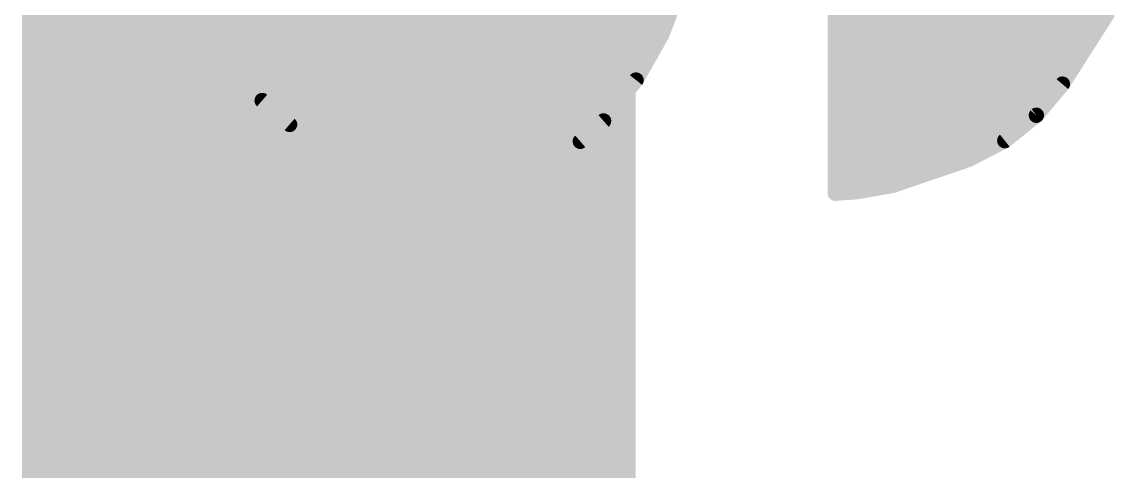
# Model space of a CAD drawing. Extents: x -1.3 to 26.8, y -12.7 to 30.6.
# Drawn here: x 9.652 to 11.463, y 5.014 to 5.757 of the extents above; entities that cross this region are included whole.
import ezdxf

# ---------------------------------------------------------------- set-up
doc = ezdxf.new("R2010")
doc.units = 0
doc.layers.add('1', color=12, linetype='CONTINUOUS')
doc.layers.add('21', color=41, linetype='CONTINUOUS')

msp = doc.modelspace()

# ---------------------------------------------------------------- linework, layer by layer
at = {"layer": '1', "const_width": 1.016}
msp.add_lwpolyline([(10.16, 2.54), (10.16, 6.35)], dxfattribs=at)
at = {"layer": '21', "const_width": 0.0254}
for points in [[(11.3563, 6.1976), (10.9982, 5.4737)], [(10.9982, 5.4737), (11.3741, 6.1874)], [(10.9982, 5.8598), (10.9982, 5.4737)], [(9.9474, 5.8025), (10.0127, 5.6744)], [(10.7111, 5.7358), (10.7417, 5.8166)], [(9.9661, 5.7658), (10.7225, 5.7658)], [(10.9982, 5.7658), (11.152, 5.7658)], [(11.1427, 5.7658), (11.4454, 5.7658)], [(11.3741, 5.654), (11.4503, 5.7734)], [(9.979, 5.7404), (10.7129, 5.7404)], [(10.6685, 5.6607), (10.7111, 5.7358)], [(10.9982, 5.7404), (11.1387, 5.7404)], [(11.1301, 5.7404), (11.4292, 5.7404)], [(9.992, 5.715), (10.6993, 5.715)], [(10.9982, 5.715), (11.1253, 5.715)], [(11.1176, 5.715), (11.413, 5.715)], [(10.0049, 5.6896), (10.6849, 5.6896)], [(10.0127, 5.6744), (10.0496, 5.6269)], [(10.9982, 5.6896), (11.1119, 5.6896)], [(11.105, 5.6896), (11.3968, 5.6896)], [(10.0206, 5.6642), (10.6704, 5.6642)], [(10.6147, 5.5931), (10.6685, 5.6607)], [(10.9982, 5.6642), (11.0985, 5.6642)], [(11.0924, 5.6642), (11.3806, 5.6642)], [(10.0404, 5.6388), (10.651, 5.6388)], [(10.9982, 5.6388), (11.0852, 5.6388)], [(11.0799, 5.6388), (11.3614, 5.6388)], [(11.3311, 5.6025), (11.3741, 5.654)], [(10.0496, 5.6269), (10.0951, 5.5874)], [(10.0651, 5.6134), (10.6308, 5.6134)], [(10.9982, 5.6134), (11.0718, 5.6134)], [(11.0673, 5.6134), (11.3401, 5.6134)], [(11.2787, 5.5605), (11.3311, 5.6025)], [(10.0944, 5.588), (10.6089, 5.588)], [(10.0951, 5.5874), (10.1473, 5.5575)], [(10.5762, 5.5595), (10.6147, 5.5931)], [(10.9982, 5.588), (11.0584, 5.588)], [(11.0547, 5.588), (11.313, 5.588)], [(10.1384, 5.5626), (10.5798, 5.5626)], [(10.1473, 5.5575), (10.2556, 5.5217)], [(10.5315, 5.5345), (10.5762, 5.5595)], [(10.9982, 5.5626), (11.045, 5.5626)], [(11.0422, 5.5626), (11.2813, 5.5626)], [(11.2192, 5.5296), (11.2787, 5.5605)], [(10.2087, 5.5372), (10.5363, 5.5372)], [(10.4826, 5.5194), (10.5315, 5.5345)], [(10.9982, 5.5372), (11.0316, 5.5372)], [(11.0296, 5.5372), (11.2338, 5.5372)], [(11.0922, 5.4864), (11.2192, 5.5296)], [(10.2556, 5.5217), (10.369, 5.5088)], [(10.3428, 5.5118), (10.401, 5.5118)], [(10.369, 5.5088), (10.4826, 5.5194)], [(10.9982, 5.5118), (11.0183, 5.5118)], [(11.0171, 5.5118), (11.1669, 5.5118)], [(10.9982, 5.4864), (11.0049, 5.4864)], [(10.9982, 5.4737), (11.0338, 5.4762)], [(11.0045, 5.4864), (11.0922, 5.4864)], [(11.0338, 5.4762), (11.0922, 5.4864)]]:
    msp.add_lwpolyline(points, dxfattribs=at)
at = {"layer": '21', "const_width": 0.0127}
for points in [[(9.9661, 5.7722, 1), (9.9661, 5.7595)], [(10.7225, 5.7595, 1), (10.7225, 5.7722)], [(10.9982, 5.7722, 1), (10.9982, 5.7595)], [(11.1427, 5.7722, 1), (11.1427, 5.7595)], [(11.152, 5.7595, 1), (11.152, 5.7722)], [(11.4454, 5.7595, 1), (11.4454, 5.7722)], [(9.979, 5.7468, 1), (9.979, 5.734)], [(10.7052, 5.7381, 1), (10.7171, 5.7336)], [(10.7167, 5.7327, 1), (10.7056, 5.7389)], [(10.7129, 5.734, 1), (10.7129, 5.7468)], [(10.9982, 5.7468, 1), (10.9982, 5.734)], [(11.1301, 5.7468, 1), (11.1301, 5.734)], [(11.1387, 5.734, 1), (11.1387, 5.7468)], [(11.4292, 5.734, 1), (11.4292, 5.7468)], [(9.992, 5.7214, 1), (9.992, 5.7086)], [(10.6993, 5.7086, 1), (10.6993, 5.7214)], [(10.9982, 5.7214, 1), (10.9982, 5.7086)], [(11.1176, 5.7214, 1), (11.1176, 5.7086)], [(11.1253, 5.7086, 1), (11.1253, 5.7214)], [(11.413, 5.7086, 1), (11.413, 5.7214)], [(10.0049, 5.696, 1), (10.0049, 5.6833)], [(10.0177, 5.6783, 1), (10.0077, 5.6705)], [(10.6849, 5.6833, 1), (10.6849, 5.696)], [(10.9982, 5.696, 1), (10.9982, 5.6833)], [(11.105, 5.696, 1), (11.105, 5.6833)], [(11.1119, 5.6833, 1), (11.1119, 5.696)], [(11.3968, 5.6833, 1), (11.3968, 5.696)], [(10.007, 5.6715, 1), (10.0184, 5.6773)], [(10.0206, 5.6706, 1), (10.0206, 5.6578)], [(10.6629, 5.6638, 1), (10.674, 5.6576)], [(10.6734, 5.6568, 1), (10.6635, 5.6647)], [(10.6704, 5.6578, 1), (10.6704, 5.6706)], [(10.9982, 5.6706, 1), (10.9982, 5.6578)], [(11.0924, 5.6706, 1), (11.0924, 5.6578)], [(11.0985, 5.6578, 1), (11.0985, 5.6706)], [(11.3806, 5.6578, 1), (11.3806, 5.6706)], [(10.0404, 5.6452, 1), (10.0404, 5.6325)], [(10.651, 5.6325, 1), (10.651, 5.6452)], [(10.9982, 5.6452, 1), (10.9982, 5.6325)], [(11.0799, 5.6452, 1), (11.0799, 5.6325)], [(11.0852, 5.6325, 1), (11.0852, 5.6452)], [(11.3614, 5.6325, 1), (11.3614, 5.6452)], [(11.3687, 5.6574, 1), (11.3795, 5.6506)], [(11.379, 5.6499, 1), (11.3692, 5.6581)], [(10.0538, 5.6317, 1), (10.0455, 5.6221)], [(10.0446, 5.623, 1), (10.0546, 5.6308)], [(10.0651, 5.6198, 1), (10.0651, 5.6071)], [(10.6308, 5.6071, 1), (10.6308, 5.6198)], [(10.9982, 5.6198, 1), (10.9982, 5.6071)], [(11.0673, 5.6198, 1), (11.0673, 5.6071)], [(11.0718, 5.6071, 1), (11.0718, 5.6198)], [(11.335, 5.5976, 1), (11.3271, 5.6075)], [(11.3401, 5.6071, 1), (11.3401, 5.6198)], [(10.0944, 5.5944, 1), (10.0944, 5.5816)], [(10.0982, 5.5929, 1), (10.0919, 5.5819)], [(10.0909, 5.5826, 1), (10.0992, 5.5922)], [(10.6097, 5.5971, 1), (10.6197, 5.5891)], [(10.6089, 5.5816, 1), (10.6089, 5.5944)], [(10.6189, 5.5883, 1), (10.6105, 5.5979)], [(10.9982, 5.5944, 1), (10.9982, 5.5816)], [(11.0547, 5.5944, 1), (11.0547, 5.5816)], [(11.0584, 5.5816, 1), (11.0584, 5.5944)], [(11.313, 5.5816, 1), (11.313, 5.5944)], [(11.3262, 5.6066, 1), (11.3359, 5.5985)], [(10.1384, 5.569, 1), (10.1384, 5.5563)], [(10.1493, 5.5635, 1), (10.1453, 5.5515)], [(10.1441, 5.552, 1), (10.1505, 5.563)], [(10.572, 5.5642, 1), (10.5803, 5.5547)], [(10.5792, 5.5539, 1), (10.5731, 5.565)], [(10.5798, 5.5563, 1), (10.5798, 5.569)], [(10.9982, 5.569, 1), (10.9982, 5.5563)], [(11.0422, 5.569, 1), (11.0422, 5.5563)], [(11.045, 5.5563, 1), (11.045, 5.569)], [(11.2748, 5.5655, 1), (11.2827, 5.5556)], [(11.2817, 5.5549, 1), (11.2758, 5.5662)], [(11.2813, 5.5563, 1), (11.2813, 5.569)], [(10.2087, 5.5436, 1), (10.2087, 5.5309)], [(10.5284, 5.5401, 1), (10.5346, 5.529)], [(10.5334, 5.5285, 1), (10.5296, 5.5406)], [(10.5363, 5.5309, 1), (10.5363, 5.5436)], [(10.9982, 5.5436, 1), (10.9982, 5.5309)], [(11.0296, 5.5436, 1), (11.0296, 5.5309)], [(11.0316, 5.5309, 1), (11.0316, 5.5436)], [(11.2212, 5.5236, 1), (11.2172, 5.5356)], [(11.2338, 5.5309, 1), (11.2338, 5.5436)], [(10.2564, 5.528, 1), (10.2549, 5.5154)], [(10.2536, 5.5157, 1), (10.2576, 5.5277)], [(10.3428, 5.5182, 1), (10.3428, 5.5054)], [(10.401, 5.5054, 1), (10.401, 5.5182)], [(10.4807, 5.5255, 1), (10.4845, 5.5133)], [(10.4832, 5.5131, 1), (10.482, 5.5257)], [(10.9982, 5.5182, 1), (10.9982, 5.5054)], [(11.0171, 5.5182, 1), (11.0171, 5.5054)], [(11.0183, 5.5054, 1), (11.0183, 5.5182)], [(11.1669, 5.5054, 1), (11.1669, 5.5182)], [(11.2163, 5.5352, 1), (11.2221, 5.524)], [(10.3684, 5.5151, 1), (10.3696, 5.5025)], [(10.3683, 5.5025, 1), (10.3697, 5.5151)], [(10.9982, 5.4928, 1), (10.9982, 5.4801)], [(11.0045, 5.4928, 1), (11.0045, 5.4801)], [(11.0049, 5.4801, 1), (11.0049, 5.4928)], [(11.0327, 5.4825, 1), (11.0349, 5.4699)], [(11.0342, 5.4699, 1), (11.0334, 5.4825)], [(11.0902, 5.4924, 1), (11.0942, 5.4804)], [(11.0933, 5.4801, 1), (11.0911, 5.4927)], [(11.0922, 5.4801, 1), (11.0922, 5.4928)], [(10.9978, 5.48, 1), (10.9986, 5.4674)], [(10.9926, 5.4767, 1), (11.0038, 5.4707)], [(10.9925, 5.4765, 1), (11.0039, 5.4709)], [(10.9919, 5.4737, 1), (11.0046, 5.4737)]]:
    msp.add_lwpolyline(points, format="xyb", dxfattribs=at)

doc.saveas('drawing.dxf')
